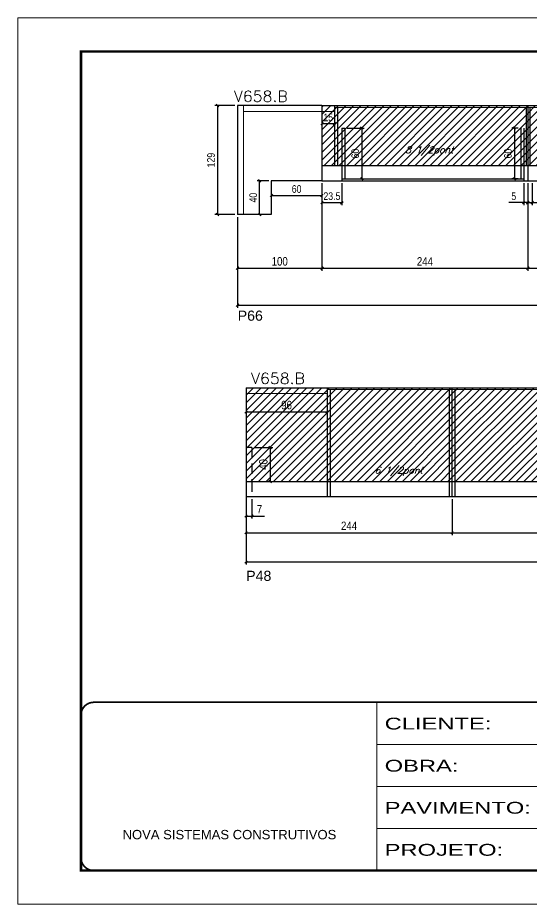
# Model space of a CAD drawing. Extents: x -20960 to -5926, y -2106 to 21915.
# Drawn here: x -7452 to -6844, y 5934 to 6984 of the extents above; entities that cross this region are included whole.
import ezdxf

# ---------------------------------------------------------------- set-up
doc = ezdxf.new("R2010")
doc.units = 0
for name, pattern in [('CONTINUO', [0]), ('DASHED', [0.75, 0.5, -0.25]), ('HIDDEN', [0.375, 0.25, -0.125])]:
    doc.linetypes.add(name, pattern=pattern)
for name, color, linetype in [('5', 5, 'Continuous'), ('COTA', 241, 'Continuous'), ('Painéis', 200, 'Continuous'), ('Reaproveitamento', 251, 'Continuous'), ('SARR_2.2x7', 40, 'Continuous'), ('SARR_3.5x7', 81, 'Continuous'), ('texto', 7, 'Continuous')]:
    doc.layers.add(name, color=color, linetype=linetype)
for name, color, linetype, lineweight in [('Folhas', 255, 'Continuous', 9), ('Sarr 2.2x7', 40, 'Continuous', 9), ('SARRAFO DE PRESSAO', 251, 'DASHED', 9), ('Texto Seção', 7, 'Continuous', 15)]:
    doc.layers.add(name, color=color, linetype=linetype, lineweight=lineweight)
doc.styles.add('ARIAL', font='arial.ttf')
doc.styles.add('COTA TECNICA', font='techl___.ttf', dxfattribs={"height": 10})
doc.styles.add('COTA TECNICA-50', font='techl___.ttf', dxfattribs={"height": 9})
doc.styles.add('REGUA-120', font='ROMANS.shx', dxfattribs={"height": 15})
doc.styles.add('Romans', font='romans.shx')
doc.styles.get("Standard").update_dxf_attribs({"font": 'arial.ttf'})
doc.styles.add('Tecnologia', font='')
doc.styles.get('Tecnologia').set_extended_font_data('Forgotten Futurist')
doc.dimstyles.new('COTA PAINEL-50', dxfattribs={"dimtxt": 9, "dimasz": 3, "dimexe": 3, "dimexo": 3, "dimgap": 3, "dimtad": 1, "dimdec": 1, "dimzin": 12, "dimdsep": 46, "dimtxsty": 'COTA TECNICA-50', "dimblk1": 'OBLIQUE', "dimblk2": 'OBLIQUE', "dimsah": 1, "dimcen": 0.9, "dimclrd": 4, "dimclre": 4, "dimclrt": 240, "dimadec": 1, "dimazin": 3, "dimtfac": 1, "dimtdec": 1, "dimtmove": 0, "dimatfit": 3, "dimfxl": 1, "dimtolj": 1, "dimtzin": 12, "dimarcsym": 0})
doc.dimstyles.new('PAINEL', dxfattribs={"dimtxt": 10, "dimasz": 3, "dimexe": 3, "dimexo": 3, "dimgap": 3, "dimtad": 1, "dimdec": 1, "dimzin": 12, "dimdsep": 46, "dimtxsty": 'COTA TECNICA', "dimblk1": 'OBLIQUE', "dimblk2": 'OBLIQUE', "dimsah": 1, "dimcen": 0.9, "dimclrd": 4, "dimclre": 4, "dimclrt": 240, "dimadec": 1, "dimazin": 3, "dimtfac": 1, "dimtdec": 1, "dimtmove": 0, "dimatfit": 3, "dimfxl": 1, "dimtolj": 1, "dimtzin": 12, "dimarcsym": 0})
pattern_1 = [(45, (12456.408, 10028.157), (-4.490128, 4.490128), [])]

# ---------------------------------------------------------------- blocks, each defined once
blk = doc.blocks.new('9999999999')
at = {"color": 30, "linetype": 'CONTINUO'}
for p, q in [((98564.6, 34230.2), (98564.6, 34429.4)), ((98564.6, 34379.6), (99584, 34379.6)), ((98564.6, 34329.8), (99488, 34329.8)), ((98564.6, 34280), (99488, 34280))]:
    blk.add_line(p, q, dxfattribs=at)
at = {"color": 30, "linetype": 'CONTINUO', "const_width": 2}
blk.add_lwpolyline([(99584, 34230.2), (99584, 34414.4, 0.414214), (99569, 34429.4), (98229, 34429.4, 0.414214), (98214, 34414.4), (98214, 34245.2, 0.414214), (98229, 34230.2), (99584, 34230.2)], format="xyb", dxfattribs=at)
at = {"layer": 'Folhas'}
blk.add_lwpolyline([(98139, 34190.2), (99624, 34190.2), (99624, 35240.2), (98139, 35240.2)], close=True, dxfattribs=at)
at = {"layer": 'Folhas', "color": 30, "const_width": 3}
blk.add_lwpolyline([(98214, 34230.2), (99584, 34230.2), (99584, 35200.2), (98214, 35200.2)], close=True, dxfattribs=at)
at = {"color": 7, "linetype": 'Continuous', "ltscale": 5, "style": 'ARIAL'}
blk.add_text('NOVA SISTEMAS CONSTRUTIVOS', height=11.059, dxfattribs=at).set_placement((98263.2, 34267.2))
at = {"layer": 'Folhas', "color": 7, "style": 'Tecnologia', "width": 1.5}
for s, p in [('CLIENTE:', (98573.7, 34397.2)), ('OBRA:', (98573.7, 34347.3)), ('PAVIMENTO:', (98573.7, 34297.5)), ('PROJETO:', (98573.7, 34247.7))]:
    blk.add_text(s, height=14, dxfattribs=at).set_placement(p)
blk = doc.blocks.new('_Oblique')
at = {"color": 0, "linetype": 'ByBlock', "lineweight": -2}
blk.add_line((-0.5, -0.5), (0.5, 0.5), dxfattribs=at)
blk = doc.blocks.new('*D2020')
at = {"layer": 'COTA', "color": 4, "linetype": 'ByBlock', "lineweight": -2, "transparency": 16777216}
for p, q in [((-7091.6, 6787.8), (-7091.6, 6684.2)), ((-6847.6, 6787.8), (-6847.6, 6684.2)), ((-7091.6, 6687.2), (-6847.6, 6687.2))]:
    blk.add_line(p, q, dxfattribs=at)
at = {"layer": 'Defpoints', "color": 0, "linetype": 'ByBlock', "transparency": 16777216}
for p in [(-7091.6, 6790.8), (-6847.6, 6790.8), (-6847.6, 6687.2)]:
    blk.add_point(p, dxfattribs=at)
at = {"layer": 'COTA', "color": 4, "linetype": 'ByBlock', "lineweight": -2, "transparency": 16777216, "xscale": 3, "yscale": 3, "zscale": 3, "rotation": 180}
blk.add_blockref('_Oblique', (-7091.6, 6687.2), dxfattribs=at)
at = {"layer": 'COTA', "color": 4, "linetype": 'ByBlock', "lineweight": -2, "transparency": 16777216, "xscale": 3, "yscale": 3, "zscale": 3}
blk.add_blockref('_Oblique', (-6847.6, 6687.2), dxfattribs=at)
at = {"layer": 'COTA', "color": 240, "linetype": 'ByBlock', "transparency": 16777216, "insert": (-6969.6, 6695.3), "char_height": 10, "attachment_point": 5, "style": 'COTA TECNICA'}
blk.add_mtext('\\A1;244', dxfattribs=at)
blk = doc.blocks.new('*D2021')
at = {"layer": 'COTA', "color": 4, "linetype": 'ByBlock', "lineweight": -2, "transparency": 16777216}
for p, q in [((-6847.6, 6787.8), (-6847.6, 6684.2)), ((-6603.6, 6787.8), (-6603.6, 6684.2)), ((-6847.6, 6687.2), (-6603.6, 6687.2))]:
    blk.add_line(p, q, dxfattribs=at)
at = {"layer": 'Defpoints', "color": 0, "linetype": 'ByBlock', "transparency": 16777216}
for p in [(-6847.6, 6790.8), (-6603.6, 6790.8), (-6603.6, 6687.2)]:
    blk.add_point(p, dxfattribs=at)
at = {"layer": 'COTA', "color": 4, "linetype": 'ByBlock', "lineweight": -2, "transparency": 16777216, "xscale": 3, "yscale": 3, "zscale": 3, "rotation": 180}
blk.add_blockref('_Oblique', (-6847.6, 6687.2), dxfattribs=at)
at = {"layer": 'COTA', "color": 4, "linetype": 'ByBlock', "lineweight": -2, "transparency": 16777216, "xscale": 3, "yscale": 3, "zscale": 3}
blk.add_blockref('_Oblique', (-6603.6, 6687.2), dxfattribs=at)
at = {"layer": 'COTA', "color": 240, "linetype": 'ByBlock', "transparency": 16777216, "insert": (-6725.6, 6695.3), "char_height": 10, "attachment_point": 5, "style": 'COTA TECNICA'}
blk.add_mtext('\\A1;244', dxfattribs=at)
blk = doc.blocks.new('*D1993')
at = {"layer": 'COTA', "color": 4, "linetype": 'ByBlock', "lineweight": -2, "transparency": 16777216}
for p, q in [((-6165.6, 6787.8), (-6165.6, 6640.5)), ((-7191.6, 6747.8), (-7191.6, 6640.5)), ((-7191.6, 6643.5), (-6165.6, 6643.5))]:
    blk.add_line(p, q, dxfattribs=at)
at = {"layer": 'Defpoints', "color": 0, "linetype": 'ByBlock', "transparency": 16777216}
for p in [(-6165.6, 6790.8), (-7191.6, 6750.8), (-6165.6, 6643.5)]:
    blk.add_point(p, dxfattribs=at)
at = {"layer": 'COTA', "color": 4, "linetype": 'ByBlock', "lineweight": -2, "transparency": 16777216, "xscale": 3, "yscale": 3, "zscale": 3, "rotation": 180}
blk.add_blockref('_Oblique', (-7191.6, 6643.5), dxfattribs=at)
at = {"layer": 'COTA', "color": 4, "linetype": 'ByBlock', "lineweight": -2, "transparency": 16777216, "xscale": 3, "yscale": 3, "zscale": 3}
blk.add_blockref('_Oblique', (-6165.6, 6643.5), dxfattribs=at)
at = {"layer": 'COTA', "color": 240, "linetype": 'ByBlock', "transparency": 16777216, "insert": (-6678.6, 6651.6), "char_height": 10, "attachment_point": 5, "style": 'COTA TECNICA'}
blk.add_mtext('\\A1;1026', dxfattribs=at)
blk = doc.blocks.new('*D2023')
at = {"layer": 'COTA', "color": 4, "linetype": 'ByBlock', "lineweight": -2, "transparency": 16777216}
for p, q in [((-7181.5, 6431.7), (-7181.5, 6371)), ((-6937.5, 6413.7), (-6937.5, 6371)), ((-7181.5, 6374), (-6937.5, 6374))]:
    blk.add_line(p, q, dxfattribs=at)
at = {"layer": 'Defpoints', "color": 0, "linetype": 'ByBlock', "transparency": 16777216}
for p in [(-7181.5, 6434.7), (-6937.5, 6416.7), (-6937.5, 6374)]:
    blk.add_point(p, dxfattribs=at)
at = {"layer": 'COTA', "color": 4, "linetype": 'ByBlock', "lineweight": -2, "transparency": 16777216, "xscale": 3, "yscale": 3, "zscale": 3, "rotation": 180}
blk.add_blockref('_Oblique', (-7181.5, 6374), dxfattribs=at)
at = {"layer": 'COTA', "color": 4, "linetype": 'ByBlock', "lineweight": -2, "transparency": 16777216, "xscale": 3, "yscale": 3, "zscale": 3}
blk.add_blockref('_Oblique', (-6937.5, 6374), dxfattribs=at)
at = {"layer": 'COTA', "color": 240, "linetype": 'ByBlock', "transparency": 16777216, "insert": (-7059.5, 6382.1), "char_height": 10, "attachment_point": 5, "style": 'COTA TECNICA'}
blk.add_mtext('\\A1;244', dxfattribs=at)
blk = doc.blocks.new('*D1995')
at = {"layer": 'COTA', "color": 4, "linetype": 'ByBlock', "lineweight": -2, "transparency": 16777216}
for p, q in [((-7181.5, 6440.7), (-7181.5, 6336.3)), ((-6387.5, 6431.7), (-6387.5, 6336.3)), ((-7181.5, 6339.3), (-6387.5, 6339.3))]:
    blk.add_line(p, q, dxfattribs=at)
at = {"layer": 'Defpoints', "color": 0, "linetype": 'ByBlock', "transparency": 16777216}
for p in [(-7181.5, 6443.7), (-6387.5, 6434.7), (-6387.5, 6339.3)]:
    blk.add_point(p, dxfattribs=at)
at = {"layer": 'COTA', "color": 4, "linetype": 'ByBlock', "lineweight": -2, "transparency": 16777216, "xscale": 3, "yscale": 3, "zscale": 3, "rotation": 180}
blk.add_blockref('_Oblique', (-7181.5, 6339.3), dxfattribs=at)
at = {"layer": 'COTA', "color": 4, "linetype": 'ByBlock', "lineweight": -2, "transparency": 16777216, "xscale": 3, "yscale": 3, "zscale": 3}
blk.add_blockref('_Oblique', (-6387.5, 6339.3), dxfattribs=at)
at = {"layer": 'COTA', "color": 240, "linetype": 'ByBlock', "transparency": 16777216, "insert": (-6784.5, 6347.4), "char_height": 10, "attachment_point": 5, "style": 'COTA TECNICA'}
blk.add_mtext('\\A1;794', dxfattribs=at)
blk = doc.blocks.new('*D1996')
at = {"layer": 'COTA', "color": 4, "linetype": 'ByBlock', "lineweight": -2, "transparency": 16777216}
for p, q in [((-6937.5, 6413.7), (-6937.5, 6371)), ((-6693.5, 6413.7), (-6693.5, 6371)), ((-6937.5, 6374), (-6693.5, 6374))]:
    blk.add_line(p, q, dxfattribs=at)
at = {"layer": 'Defpoints', "color": 0, "linetype": 'ByBlock', "transparency": 16777216}
for p in [(-6937.5, 6416.7), (-6693.5, 6416.7), (-6693.5, 6374)]:
    blk.add_point(p, dxfattribs=at)
at = {"layer": 'COTA', "color": 4, "linetype": 'ByBlock', "lineweight": -2, "transparency": 16777216, "xscale": 3, "yscale": 3, "zscale": 3, "rotation": 180}
blk.add_blockref('_Oblique', (-6937.5, 6374), dxfattribs=at)
at = {"layer": 'COTA', "color": 4, "linetype": 'ByBlock', "lineweight": -2, "transparency": 16777216, "xscale": 3, "yscale": 3, "zscale": 3}
blk.add_blockref('_Oblique', (-6693.5, 6374), dxfattribs=at)
at = {"layer": 'COTA', "color": 240, "linetype": 'ByBlock', "transparency": 16777216, "insert": (-6815.5, 6382.1), "char_height": 10, "attachment_point": 5, "style": 'COTA TECNICA'}
blk.add_mtext('\\A1;244', dxfattribs=at)
blk = doc.blocks.new('*D1998')
at = {"layer": 'COTA', "color": 4, "lineweight": -2, "ltscale": 25, "transparency": 16777216}
for p, q in [((-7091.6, 6761.8), (-7091.6, 6684.2)), ((-7191.6, 6747.8), (-7191.6, 6684.2)), ((-7191.6, 6687.2), (-7091.6, 6687.2))]:
    blk.add_line(p, q, dxfattribs=at)
at = {"layer": 'Defpoints', "color": 0, "ltscale": 25, "transparency": 16777216}
for p in [(-7091.6, 6764.8), (-7191.6, 6750.8), (-7091.6, 6687.2)]:
    blk.add_point(p, dxfattribs=at)
at = {"layer": 'COTA', "color": 4, "lineweight": -2, "ltscale": 25, "transparency": 16777216, "xscale": 3, "yscale": 3, "zscale": 3, "rotation": 180}
blk.add_blockref('_Oblique', (-7191.6, 6687.2), dxfattribs=at)
at = {"layer": 'COTA', "color": 4, "lineweight": -2, "ltscale": 25, "transparency": 16777216, "xscale": 3, "yscale": 3, "zscale": 3}
blk.add_blockref('_Oblique', (-7091.6, 6687.2), dxfattribs=at)
at = {"layer": 'COTA', "color": 240, "ltscale": 25, "transparency": 16777216, "insert": (-7141.6, 6695.3), "char_height": 10, "attachment_point": 5, "style": 'COTA TECNICA'}
blk.add_mtext('\\A1;100', dxfattribs=at)
blk = doc.blocks.new('*D2027')
at = {"layer": 'COTA', "color": 4, "lineweight": -2, "ltscale": 25, "transparency": 16777216}
for p, q in [((-7181.5, 6535.7), (-7181.5, 6513.9)), ((-7085.5, 6535.7), (-7085.5, 6513.9)), ((-7085.5, 6516.9), (-7181.5, 6516.9))]:
    blk.add_line(p, q, dxfattribs=at)
at = {"layer": 'Defpoints', "color": 0, "ltscale": 25, "transparency": 16777216}
for p in [(-7181.5, 6538.7), (-7085.5, 6538.7), (-7181.5, 6516.9)]:
    blk.add_point(p, dxfattribs=at)
at = {"layer": 'COTA', "color": 4, "lineweight": -2, "ltscale": 25, "transparency": 16777216, "xscale": 3, "yscale": 3, "zscale": 3, "rotation": 180}
blk.add_blockref('_Oblique', (-7181.5, 6516.9), dxfattribs=at)
at = {"layer": 'COTA', "color": 4, "lineweight": -2, "ltscale": 25, "transparency": 16777216, "xscale": 3, "yscale": 3, "zscale": 3}
blk.add_blockref('_Oblique', (-7085.5, 6516.9), dxfattribs=at)
at = {"layer": 'COTA', "color": 240, "ltscale": 25, "transparency": 16777216, "insert": (-7133.5, 6525.1), "char_height": 10, "attachment_point": 5, "style": 'COTA TECNICA'}
blk.add_mtext('\\A1;96', dxfattribs=at)
blk = doc.blocks.new('*D2028')
at = {"layer": 'COTA', "color": 4, "lineweight": -2, "ltscale": 25, "transparency": 16777216}
for p, q in [((-7171.5, 6474.8), (-7149.9, 6474.8)), ((-7152.9, 6474.8), (-7152.9, 6434.7)), ((-7171.5, 6434.7), (-7149.9, 6434.7))]:
    blk.add_line(p, q, dxfattribs=at)
at = {"layer": 'Defpoints', "color": 0, "ltscale": 25, "transparency": 16777216}
for p in [(-7174.5, 6474.8), (-7174.5, 6434.7), (-7152.9, 6434.7)]:
    blk.add_point(p, dxfattribs=at)
at = {"layer": 'COTA', "color": 4, "lineweight": -2, "ltscale": 25, "transparency": 16777216, "xscale": 3, "yscale": 3, "zscale": 3}
for p, rotation in [((-7152.9, 6474.8), 90), ((-7152.9, 6434.7), 270)]:
    blk.add_blockref('_Oblique', p, dxfattribs=dict(at, rotation=rotation))
at = {"layer": 'COTA', "color": 240, "ltscale": 25, "transparency": 16777216, "insert": (-7161, 6454.8), "char_height": 10, "attachment_point": 5, "rotation": 90, "style": 'COTA TECNICA'}
blk.add_mtext('\\A1;40', dxfattribs=at)
blk = doc.blocks.new('*D1999')
at = {"layer": 'COTA', "color": 4, "lineweight": -2, "ltscale": 25, "transparency": 16777216}
for p, q in [((-7181.5, 6413.7), (-7181.5, 6390.7)), ((-7174.5, 6413.7), (-7174.5, 6390.7)), ((-7181.5, 6393.7), (-7174.5, 6393.7)), ((-7174.5, 6393.7), (-7159.8, 6393.7))]:
    blk.add_line(p, q, dxfattribs=at)
at = {"layer": 'Defpoints', "color": 0, "ltscale": 25, "transparency": 16777216}
for p in [(-7181.5, 6416.7), (-7174.5, 6416.7), (-7174.5, 6393.7)]:
    blk.add_point(p, dxfattribs=at)
at = {"layer": 'COTA', "color": 4, "lineweight": -2, "ltscale": 25, "transparency": 16777216, "xscale": 3, "yscale": 3, "zscale": 3, "rotation": 180}
blk.add_blockref('_Oblique', (-7181.5, 6393.7), dxfattribs=at)
at = {"layer": 'COTA', "color": 4, "lineweight": -2, "ltscale": 25, "transparency": 16777216, "xscale": 3, "yscale": 3, "zscale": 3}
blk.add_blockref('_Oblique', (-7174.5, 6393.7), dxfattribs=at)
at = {"layer": 'COTA', "color": 240, "ltscale": 25, "transparency": 16777216, "insert": (-7165.6, 6401.8), "char_height": 10, "attachment_point": 5, "style": 'COTA TECNICA'}
blk.add_mtext('\\A1;7', dxfattribs=at)
blk = doc.blocks.new('*D2029')
at = {"layer": 'COTA', "color": 4, "lineweight": -2, "transparency": 16777216}
for p, q in [((-7194.6, 6879.8), (-7218.4, 6879.8)), ((-7215.4, 6879.8), (-7215.4, 6750.8)), ((-7194.6, 6750.8), (-7218.4, 6750.8))]:
    blk.add_line(p, q, dxfattribs=at)
at = {"layer": 'Defpoints', "color": 0, "transparency": 16777216}
for p in [(-7191.6, 6879.8), (-7215.4, 6750.8), (-7191.6, 6750.8)]:
    blk.add_point(p, dxfattribs=at)
at = {"layer": 'COTA', "color": 4, "lineweight": -2, "transparency": 16777216, "xscale": 3, "yscale": 3, "zscale": 3}
for p, rotation in [((-7215.4, 6879.8), 90), ((-7215.4, 6750.8), 270)]:
    blk.add_blockref('_Oblique', p, dxfattribs=dict(at, rotation=rotation))
at = {"layer": 'COTA', "color": 240, "transparency": 16777216, "insert": (-7223, 6815.3), "char_height": 9, "attachment_point": 5, "rotation": 90, "style": 'COTA TECNICA-50'}
blk.add_mtext('\\A1;129', dxfattribs=at)
blk = doc.blocks.new('*D2030')
at = {"layer": 'COTA', "color": 4, "lineweight": -2, "transparency": 16777216}
for p, q in [((-7154.6, 6790.8), (-7168.4, 6790.8)), ((-7165.4, 6750.8), (-7165.4, 6790.8)), ((-7154.6, 6750.8), (-7168.4, 6750.8))]:
    blk.add_line(p, q, dxfattribs=at)
at = {"layer": 'Defpoints', "color": 0, "transparency": 16777216}
for p in [(-7165.4, 6790.8), (-7151.6, 6790.8), (-7151.6, 6750.8)]:
    blk.add_point(p, dxfattribs=at)
at = {"layer": 'COTA', "color": 4, "lineweight": -2, "transparency": 16777216, "xscale": 3, "yscale": 3, "zscale": 3}
for p, rotation in [((-7165.4, 6790.8), 90), ((-7165.4, 6750.8), 270)]:
    blk.add_blockref('_Oblique', p, dxfattribs=dict(at, rotation=rotation))
at = {"layer": 'COTA', "color": 240, "transparency": 16777216, "insert": (-7173, 6770.8), "char_height": 9, "attachment_point": 5, "rotation": 90, "style": 'COTA TECNICA-50'}
blk.add_mtext('\\A1;40', dxfattribs=at)
blk = doc.blocks.new('*D2031')
at = {"layer": 'COTA', "color": 4, "lineweight": -2, "transparency": 16777216}
for p, q in [((-7151.6, 6787.8), (-7151.6, 6770.4)), ((-7091.6, 6787.8), (-7091.6, 6770.4)), ((-7151.6, 6773.4), (-7091.6, 6773.4))]:
    blk.add_line(p, q, dxfattribs=at)
at = {"layer": 'Defpoints', "color": 0, "transparency": 16777216}
for p in [(-7151.6, 6790.8), (-7091.6, 6790.8), (-7091.6, 6773.4)]:
    blk.add_point(p, dxfattribs=at)
at = {"layer": 'COTA', "color": 4, "lineweight": -2, "transparency": 16777216, "xscale": 3, "yscale": 3, "zscale": 3, "rotation": 180}
blk.add_blockref('_Oblique', (-7151.6, 6773.4), dxfattribs=at)
at = {"layer": 'COTA', "color": 4, "lineweight": -2, "transparency": 16777216, "xscale": 3, "yscale": 3, "zscale": 3}
blk.add_blockref('_Oblique', (-7091.6, 6773.4), dxfattribs=at)
at = {"layer": 'COTA', "color": 240, "transparency": 16777216, "insert": (-7121.6, 6781), "char_height": 9, "attachment_point": 5, "style": 'COTA TECNICA-50'}
blk.add_mtext('\\A1;60', dxfattribs=at)
blk = doc.blocks.new('*D2040')
at = {"layer": 'COTA', "color": 4, "lineweight": -2, "transparency": 16777216}
for p, q in [((-6847.6, 6787.8), (-6847.6, 6761.9)), ((-6842.6, 6787.8), (-6842.6, 6761.9)), ((-6847.6, 6764.9), (-6850.6, 6764.9)), ((-6847.6, 6764.9), (-6842.6, 6764.9)), ((-6842.6, 6764.9), (-6825.1, 6764.9))]:
    blk.add_line(p, q, dxfattribs=at)
at = {"layer": 'Defpoints', "color": 0, "transparency": 16777216}
for p in [(-6847.6, 6790.8), (-6842.6, 6790.8), (-6842.6, 6764.9)]:
    blk.add_point(p, dxfattribs=at)
at = {"layer": 'COTA', "color": 4, "lineweight": -2, "transparency": 16777216, "xscale": 3, "yscale": 3, "zscale": 3}
blk.add_blockref('_Oblique', (-6847.6, 6764.9), dxfattribs=at)
at = {"layer": 'COTA', "color": 4, "lineweight": -2, "transparency": 16777216, "xscale": 3, "yscale": 3, "zscale": 3, "rotation": 180}
blk.add_blockref('_Oblique', (-6842.6, 6764.9), dxfattribs=at)
at = {"layer": 'COTA', "color": 240, "transparency": 16777216, "insert": (-6830.8, 6772.5), "char_height": 9, "attachment_point": 5, "style": 'COTA TECNICA-50'}
blk.add_mtext('\\A1;5', dxfattribs=at)
blk = doc.blocks.new('*D2045')
at = {"layer": 'COTA', "color": 4, "lineweight": -2, "transparency": 16777216}
for p, q in [((-6859.1, 6853), (-6866.6, 6853)), ((-6863.6, 6853), (-6863.6, 6793)), ((-6859.1, 6793), (-6866.6, 6793))]:
    blk.add_line(p, q, dxfattribs=at)
at = {"layer": 'Defpoints', "color": 0, "transparency": 16777216}
for p in [(-6856.1, 6853), (-6863.6, 6793), (-6856.1, 6793)]:
    blk.add_point(p, dxfattribs=at)
at = {"layer": 'COTA', "color": 4, "lineweight": -2, "transparency": 16777216, "xscale": 3, "yscale": 3, "zscale": 3}
for p, rotation in [((-6863.6, 6853), 90), ((-6863.6, 6793), 270)]:
    blk.add_blockref('_Oblique', p, dxfattribs=dict(at, rotation=rotation))
at = {"layer": 'COTA', "color": 240, "transparency": 16777216, "insert": (-6871.2, 6823), "char_height": 9, "attachment_point": 5, "rotation": 90, "style": 'COTA TECNICA-50'}
blk.add_mtext('\\A1;60', dxfattribs=at)
blk = doc.blocks.new('*D2004')
at = {"layer": 'COTA', "color": 4, "lineweight": -2, "transparency": 16777216}
for p, q in [((-7091.6, 6787.8), (-7091.6, 6761.9)), ((-7068.1, 6787.8), (-7068.1, 6761.9)), ((-7091.6, 6764.9), (-7068.1, 6764.9))]:
    blk.add_line(p, q, dxfattribs=at)
at = {"layer": 'Defpoints', "color": 0, "transparency": 16777216}
for p in [(-7091.6, 6790.8), (-7068.1, 6790.8), (-7068.1, 6764.9)]:
    blk.add_point(p, dxfattribs=at)
at = {"layer": 'COTA', "color": 4, "lineweight": -2, "transparency": 16777216, "xscale": 3, "yscale": 3, "zscale": 3, "rotation": 180}
blk.add_blockref('_Oblique', (-7091.6, 6764.9), dxfattribs=at)
at = {"layer": 'COTA', "color": 4, "lineweight": -2, "transparency": 16777216, "xscale": 3, "yscale": 3, "zscale": 3}
blk.add_blockref('_Oblique', (-7068.1, 6764.9), dxfattribs=at)
at = {"layer": 'COTA', "color": 240, "transparency": 16777216, "insert": (-7079.8, 6772.6), "char_height": 9, "attachment_point": 5, "style": 'COTA TECNICA-50'}
blk.add_mtext('\\A1;23.5', dxfattribs=at)
blk = doc.blocks.new('*D2046')
at = {"layer": 'COTA', "color": 4, "lineweight": -2, "transparency": 16777216}
for p, q in [((-7061.6, 6853), (-7041.5, 6853)), ((-7044.5, 6853), (-7044.5, 6793)), ((-7061.6, 6793), (-7041.5, 6793))]:
    blk.add_line(p, q, dxfattribs=at)
at = {"layer": 'Defpoints', "color": 0, "transparency": 16777216}
for p in [(-7064.6, 6853), (-7064.6, 6793), (-7044.5, 6793)]:
    blk.add_point(p, dxfattribs=at)
at = {"layer": 'COTA', "color": 4, "lineweight": -2, "transparency": 16777216, "xscale": 3, "yscale": 3, "zscale": 3}
for p, rotation in [((-7044.5, 6853), 90), ((-7044.5, 6793), 270)]:
    blk.add_blockref('_Oblique', p, dxfattribs=dict(at, rotation=rotation))
at = {"layer": 'COTA', "color": 240, "transparency": 16777216, "insert": (-7052.1, 6823), "char_height": 9, "attachment_point": 5, "rotation": 90, "style": 'COTA TECNICA-50'}
blk.add_mtext('\\A1;60', dxfattribs=at)
blk = doc.blocks.new('*D2047')
at = {"layer": 'COTA', "color": 4, "lineweight": -2, "transparency": 16777216}
for p, q in [((-7091.6, 6869.8), (-7091.6, 6855.2)), ((-7076.6, 6869.8), (-7076.6, 6855.2)), ((-7076.6, 6858.2), (-7091.6, 6858.2))]:
    blk.add_line(p, q, dxfattribs=at)
at = {"layer": 'Defpoints', "color": 0, "transparency": 16777216}
for p in [(-7091.6, 6872.8), (-7076.6, 6872.8), (-7091.6, 6858.2)]:
    blk.add_point(p, dxfattribs=at)
at = {"layer": 'COTA', "color": 4, "lineweight": -2, "transparency": 16777216, "xscale": 3, "yscale": 3, "zscale": 3, "rotation": 180}
blk.add_blockref('_Oblique', (-7091.6, 6858.2), dxfattribs=at)
at = {"layer": 'COTA', "color": 4, "lineweight": -2, "transparency": 16777216, "xscale": 3, "yscale": 3, "zscale": 3}
blk.add_blockref('_Oblique', (-7076.6, 6858.2), dxfattribs=at)
at = {"layer": 'COTA', "color": 240, "transparency": 16777216, "insert": (-7084.1, 6865.8), "char_height": 9, "attachment_point": 5, "style": 'COTA TECNICA-50'}
blk.add_mtext('\\A1;15', dxfattribs=at)
blk = doc.blocks.new('*D2051')
at = {"layer": 'COTA', "color": 4, "lineweight": -2, "transparency": 16777216}
for p, q in [((-6852.6, 6787.8), (-6852.6, 6761.9)), ((-6847.6, 6787.8), (-6847.6, 6761.9)), ((-6852.6, 6764.9), (-6870.1, 6764.9)), ((-6847.6, 6764.9), (-6852.6, 6764.9)), ((-6847.6, 6764.9), (-6844.6, 6764.9))]:
    blk.add_line(p, q, dxfattribs=at)
at = {"layer": 'Defpoints', "color": 0, "transparency": 16777216}
for p in [(-6852.6, 6790.8), (-6847.6, 6790.8), (-6852.6, 6764.9)]:
    blk.add_point(p, dxfattribs=at)
at = {"layer": 'COTA', "color": 4, "lineweight": -2, "transparency": 16777216, "xscale": 3, "yscale": 3, "zscale": 3}
blk.add_blockref('_Oblique', (-6852.6, 6764.9), dxfattribs=at)
at = {"layer": 'COTA', "color": 4, "lineweight": -2, "transparency": 16777216, "xscale": 3, "yscale": 3, "zscale": 3, "rotation": 180}
blk.add_blockref('_Oblique', (-6847.6, 6764.9), dxfattribs=at)
at = {"layer": 'COTA', "color": 240, "transparency": 16777216, "insert": (-6864.3, 6772.5), "char_height": 9, "attachment_point": 5, "style": 'COTA TECNICA-50'}
blk.add_mtext('\\A1;5', dxfattribs=at)

msp = doc.modelspace()

# ---------------------------------------------------------------- hatches: boundary and pattern name
at = {"layer": 'Reaproveitamento', "linetype": 'ByBlock'}
h = msp.add_hatch(dxfattribs=at)
h.set_pattern_fill('ANSI31', color=256, scale=2)
h.set_pattern_definition(pattern_1)
h.paths.add_polyline_path([(-6847.59, 6879.79), (-7091.59, 6879.79), (-7091.59, 6808.79), (-6847.59, 6808.79)])
h.paths.add_polyline_path([(-6862.35, 6813.28), (-6862.35, 6832.89), (-6880.88, 6832.89), (-6880.88, 6813.28)], flags=24)
h.paths.add_polyline_path([(-7043.28, 6813.28), (-7043.28, 6832.89), (-7061.81, 6832.89), (-7061.81, 6813.28)], flags=24)
h.paths.add_polyline_path([(-7092.35, 6856.99), (-7076.33, 6856.99), (-7076.33, 6875.51), (-7092.35, 6875.51)], flags=9)
h = msp.add_hatch(dxfattribs=at)
h.set_pattern_fill('ANSI31', color=256, scale=2)
h.set_pattern_definition(pattern_1)
h.paths.add_polyline_path([(-6603.59, 6879.79), (-6847.59, 6879.79), (-6847.59, 6808.79), (-6603.59, 6808.79)])
h.paths.add_polyline_path([(-6618.35, 6813.28), (-6618.35, 6832.89), (-6636.88, 6832.89), (-6636.88, 6813.28)], flags=24)
h.paths.add_polyline_path([(-6817.78, 6813.28), (-6817.78, 6832.89), (-6836.31, 6832.89), (-6836.31, 6813.28)], flags=24)
h = msp.add_hatch(dxfattribs=at)
h.set_pattern_fill('ANSI31', color=256, scale=2)
h.set_pattern_definition(pattern_1)
h.paths.add_polyline_path([(-7031.51, 6434.75), (-6937.51, 6434.75), (-6937.51, 6545.75), (-7181.51, 6545.75), (-7181.51, 6434.75)])
h = msp.add_hatch(dxfattribs=at)
h.set_pattern_fill('ANSI31', color=256, scale=2)
h.set_pattern_definition(pattern_1)
h.paths.add_polyline_path([(-6693.51, 6434.75), (-6693.51, 6545.75), (-6937.51, 6545.75), (-6937.51, 6434.75)])

# ---------------------------------------------------------------- linework, layer by layer
at = {"layer": 'Painéis', "ltscale": 25}
for p, q in [((-7091.59, 6879.79), (-7191.59, 6879.79)), ((-7191.59, 6879.79), (-7191.59, 6750.79)), ((-7151.59, 6790.79), (-7151.59, 6750.79)), ((-7091.59, 6790.79), (-7151.59, 6790.79)), ((-7151.59, 6750.79), (-7191.59, 6750.79))]:
    msp.add_line(p, q, dxfattribs=at)
at = {"layer": 'Painéis', "linetype": 'ByBlock'}
for p, q in [((-7091.59, 6879.79), (-6165.59, 6879.79)), ((-7091.59, 6879.79), (-7091.59, 6790.79)), ((-6847.59, 6879.79), (-6847.59, 6790.79)), ((-7091.59, 6808.79), (-6165.59, 6808.79)), ((-7091.59, 6790.79), (-6974.59, 6790.79)), ((-6974.59, 6790.79), (-6273.59, 6790.79)), ((-7181.51, 6545.75), (-6693.51, 6545.75)), ((-7181.51, 6545.75), (-7181.51, 6416.75)), ((-7031.51, 6545.75), (-7031.51, 6545.75)), ((-6937.51, 6545.75), (-6937.51, 6416.75)), ((-7181.51, 6434.75), (-7031.51, 6434.75)), ((-7031.51, 6434.75), (-6693.51, 6434.75)), ((-7181.51, 6416.75), (-7031.51, 6416.75)), ((-7031.51, 6416.75), (-6693.51, 6416.75))]:
    msp.add_line(p, q, dxfattribs=at)
at = {"layer": 'Sarr 2.2x7'}
for p, q in [((-7184.59, 6879.79), (-7184.59, 6750.79)), ((-7076.59, 6877.59), (-6847.59, 6877.59)), ((-6847.59, 6877.59), (-6603.59, 6877.59)), ((-7091.59, 6872.79), (-7184.59, 6872.79)), ((-7091.59, 6872.79), (-7091.59, 6872.79)), ((-7091.59, 6872.79), (-7076.59, 6872.79)), ((-7085.51, 6543.55), (-6937.51, 6543.55)), ((-6937.51, 6543.55), (-6693.51, 6543.55)), ((-7181.51, 6538.75), (-7085.51, 6538.75))]:
    msp.add_line(p, q, dxfattribs=at)
at = {"layer": 'SARR_2.2x7', "linetype": 'Continuous'}
for p, q in [((-7068.09, 6792.99), (-6852.67, 6792.99)), ((-7068.09, 6790.79), (-6852.59, 6790.79))]:
    msp.add_line(p, q, dxfattribs=at)
at = {"layer": 'SARR_2.2x7', "linetype": 'HIDDEN', "ltscale": 50}
for p, q in [((-7174.51, 6474.77), (-7181.51, 6474.77)), ((-7174.51, 6474.77), (-7174.51, 6434.75)), ((-7174.51, 6434.75), (-7174.51, 6416.75))]:
    msp.add_line(p, q, dxfattribs=at)
at = {"layer": 'SARR_3.5x7'}
for p, q in [((-7091.59, 6879.79), (-7091.59, 6790.79)), ((-7076.59, 6879.79), (-7076.59, 6808.79)), ((-7073.09, 6877.59), (-7073.09, 6808.79)), ((-6849.79, 6877.59), (-6849.79, 6808.79)), ((-6845.39, 6877.59), (-6845.39, 6808.79)), ((-7068.09, 6852.96), (-7068.09, 6790.79)), ((-7068.09, 6852.96), (-7064.59, 6852.96)), ((-7064.59, 6852.96), (-7064.59, 6792.99)), ((-6856.09, 6852.96), (-6856.09, 6792.99)), ((-6852.59, 6852.96), (-6852.59, 6790.79)), ((-7085.51, 6545.75), (-7085.51, 6416.75)), ((-7082.01, 6543.55), (-7082.01, 6416.75)), ((-6941.01, 6543.55), (-6941.01, 6416.75)), ((-6934.01, 6543.55), (-6934.01, 6416.75)), ((-6937.51, 6434.75), (-6937.51, 6416.75)), ((-7085.51, 6416.75), (-7082.01, 6416.75)), ((-6941.01, 6416.75), (-6934.01, 6416.75))]:
    msp.add_line(p, q, dxfattribs=at)

# ---------------------------------------------------------------- block references
at = {"layer": 'SARRAFO DE PRESSAO', "color": 6, "linetype": 'ByBlock'}
msp.add_blockref('9999999999', (-105590.98, -28256.29), dxfattribs=at)

# ---------------------------------------------------------------- texts
at = {"layer": '5', "linetype": 'Continuous'}
for s, p in [('P66', (-7191.41, 6625.04)), ('P48', (-7181.32, 6316.93))]:
    msp.add_text(s, height=12, rotation=359.99996, dxfattribs=at).set_placement(p)
at = {"layer": 'texto', "color": 2, "char_height": 8, "attachment_point": 5, "style": 'Romans'}
for s, insert in [('{\\Q19;\\C256;8 1/2pont}', (-6964.39, 6826.18)), ('{\\Q19;\\C256;6 1/2pont}', (-7000.69, 6446.7))]:
    msp.add_mtext(s, dxfattribs=dict(at, insert=insert))
at = {"layer": 'Texto Seção', "style": 'REGUA-120', "width": 1.05}
for p in [(-7195.86, 6884.28), (-7175.5, 6550.24)]:
    msp.add_text('V658.B', height=13, dxfattribs=at).set_placement(p)

# ---------------------------------------------------------------- dimensions: what is measured, and where the dimension line sits
at = {"layer": 'COTA'}
for base, p1, p2, picture, middle in [((-7215.44, 6750.79), (-7191.59, 6879.79), (-7191.59, 6750.79), '*D2029', (-7223.02, 6815.29)), ((-7044.53, 6792.99), (-7064.59, 6852.96), (-7064.59, 6792.99), '*D2046', (-7052.13, 6822.98)), ((-6863.6, 6792.99), (-6856.09, 6852.96), (-6856.09, 6792.99), '*D2045', (-6871.19, 6822.98)), ((-7165.39, 6790.79), (-7151.59, 6750.79), (-7151.59, 6790.79), '*D2030', (-7172.98, 6770.79))]:
    dim = msp.add_linear_dim(base=base, p1=p1, p2=p2, angle=90, dimstyle='COTA PAINEL-50', dxfattribs=at)
    dim.commit()
    dim.dimension.update_dxf_attribs({"geometry": picture, "text_midpoint": middle})
for base, p1, p2, picture, middle in [((-7091.59, 6858.22), (-7076.59, 6872.79), (-7091.59, 6872.79), '*D2047', (-7084.09, 6865.82)), ((-7091.59, 6773.36), (-7151.59, 6790.79), (-7091.59, 6790.79), '*D2031', (-7121.59, 6780.95)), ((-6852.59, 6764.92), (-6847.59, 6790.79), (-6852.59, 6790.79), '*D2051', (-6864.33, 6772.52)), ((-6842.59, 6764.92), (-6847.59, 6790.79), (-6842.59, 6790.79), '*D2040', (-6830.85, 6772.52))]:
    dim = msp.add_linear_dim(base=base, p1=p1, p2=p2, dimstyle='COTA PAINEL-50', dxfattribs=at)
    dim.commit()
    dim.dimension.update_dxf_attribs({"geometry": picture, "text_midpoint": middle})
at = {"layer": 'COTA', "linetype": 'ByBlock'}
for base, p1, p2, picture, middle in [((-6165.59, 6643.48), (-7191.59, 6750.79), (-6165.59, 6790.79), '*D1993', (-6678.59, 6651.58)), ((-6847.59, 6687.22), (-7091.59, 6790.79), (-6847.59, 6790.79), '*D2020', (-6969.59, 6695.3)), ((-6387.51, 6339.27), (-7181.51, 6443.75), (-6387.51, 6434.75), '*D1995', (-6784.51, 6347.37)), ((-6937.51, 6374.01), (-7181.51, 6434.75), (-6937.51, 6416.75), '*D2023', (-7059.51, 6382.08)), ((-6693.51, 6374.01), (-6937.51, 6416.75), (-6693.51, 6416.75), '*D1996', (-6815.51, 6382.08))]:
    dim = msp.add_linear_dim(base=base, p1=p1, p2=p2, dimstyle='PAINEL', dxfattribs=at)
    dim.commit()
    dim.dimension.update_dxf_attribs({"geometry": picture, "text_midpoint": middle})
at = {"layer": 'COTA'}
dim = msp.add_linear_dim(base=(-7068.09, 6764.92), p1=(-7091.59, 6790.79), p2=(-7068.09, 6790.79), dimstyle='COTA PAINEL-50', dxfattribs=at)
dim.commit()
dim.dimension.update_dxf_attribs({"geometry": '*D2004', "text_midpoint": (-7079.84, 6764.92), "dimtype": 160})
at = {"layer": 'COTA', "linetype": 'ByBlock'}
dim = msp.add_linear_dim(base=(-6603.59, 6687.22), p1=(-6847.59, 6790.79), p2=(-6603.59, 6790.79), dimstyle='PAINEL', override={"dimtmove": 1}, dxfattribs=at)
dim.commit()
dim.dimension.update_dxf_attribs({"geometry": '*D2021', "text_midpoint": (-6725.59, 6695.3)})
at = {"layer": 'COTA', "ltscale": 25}
for base, p1, p2, picture, middle in [((-7091.59, 6687.22), (-7191.59, 6750.79), (-7091.59, 6764.79), '*D1998', (-7141.59, 6695.32)), ((-7181.51, 6516.94), (-7085.51, 6538.75), (-7181.51, 6538.75), '*D2027', (-7133.51, 6525.07)), ((-7174.51, 6393.68), (-7181.51, 6416.75), (-7174.51, 6416.75), '*D1999', (-7165.64, 6401.76))]:
    dim = msp.add_linear_dim(base=base, p1=p1, p2=p2, dimstyle='PAINEL', dxfattribs=at)
    dim.commit()
    dim.dimension.update_dxf_attribs({"geometry": picture, "text_midpoint": middle})
dim = msp.add_linear_dim(base=(-7152.86, 6434.75), p1=(-7174.51, 6474.77), p2=(-7174.51, 6434.75), angle=90, dimstyle='PAINEL', dxfattribs=at)
dim.commit()
dim.dimension.update_dxf_attribs({"geometry": '*D2028', "text_midpoint": (-7160.96, 6454.76)})

doc.saveas('drawing.dxf')
